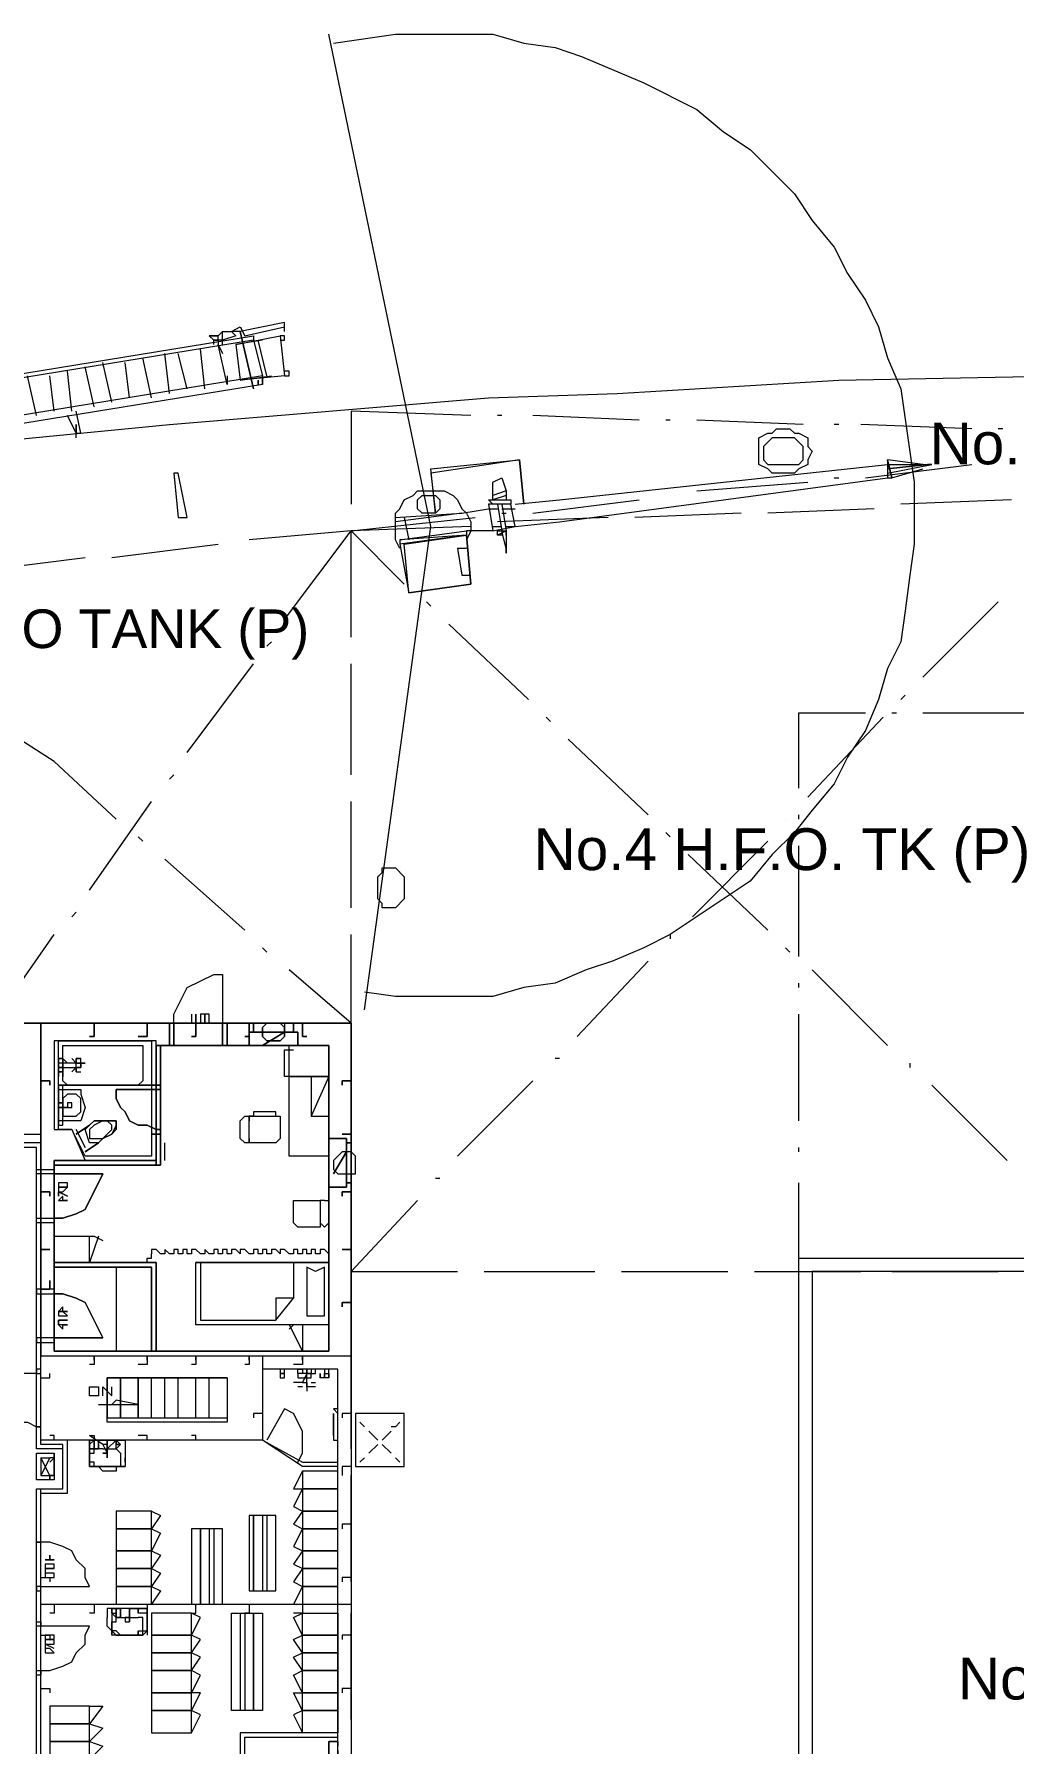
# Model space of a CAD drawing. Header units: millimetres. Extents: x -1005 to 291095, y -4225 to 50669.
# Drawn here: x 38220 to 53441, y 24118 to 50669 of the extents above; entities that cross this region are included whole.
import ezdxf

# ---------------------------------------------------------------- set-up
doc = ezdxf.new("R2010")
doc.units = ezdxf.units.MM
doc.layers.add('PDF_Geomertry', color=7, linetype='Continuous')
doc.styles.get("Standard").update_dxf_attribs({"font": 'arial.ttf'})

msp = doc.modelspace()

# ---------------------------------------------------------------- linework, layer by layer
at = {"layer": 'PDF_Geomertry', "lineweight": 5}
for points in [[(43351, 35516), (44384, 43024), (42800, 50669)], [(42869, 50531), (43833, 50669), (45348, 50669), (45830, 50531), (46313, 50462), (46726, 50324), (47690, 49911), (48517, 49498), (48930, 49154), (49343, 48878), (50032, 48189), (50307, 47776), (50652, 47363), (50858, 46950), (51134, 46536), (51340, 46123), (51478, 45641), (51685, 45159), (51891, 43712), (51891, 42748), (51823, 42266), (51754, 41715), (51685, 41233), (51478, 40820), (51340, 40338), (51134, 39855), (50858, 39442), (50652, 39029), (50307, 38616), (50032, 38271), (49687, 37927), (49343, 37514), (48103, 36687), (47690, 36481), (47208, 36274), (46795, 36136), (46313, 35930), (45830, 35861), (45348, 35723), (43833, 35723), (43351, 35792)], [(41629, 45985), (41629, 45916), (41767, 45365), (22000, 42128)], [(22206, 42817), (41629, 45985), (41629, 45916), (22206, 42748)], [(41009, 45848), (41009, 45916), (40940, 45985), (40940, 45985)], [(41147, 45848), (41147, 45916), (41147, 46054), (41078, 45985), (41147, 46054), (41285, 46054), (41354, 45985), (41147, 45916), (41078, 45916), (41009, 45916), (41078, 45916), (41078, 45848)], [(41078, 45916), (41078, 45985)], [(42111, 46054), (42111, 46123), (42111, 46192), (42111, 46192), (41422, 46054), (41629, 45159), (41422, 46054), (41285, 46054), (41422, 46123), (41491, 45985), (42111, 46123)], [(41354, 45848), (42042, 45985), (42111, 45365), (42180, 45365), (42180, 45434), (42111, 45434)], [(42042, 45916), (42042, 45916), (42111, 45916), (42111, 45985), (42042, 45985), (42042, 45985)], [(40320, 45090), (40252, 45710)], [(40596, 45159), (40458, 45710)], [(40871, 45159), (40803, 45779)], [(41216, 45365), (41216, 45228), (41078, 45848), (41147, 45710)], [(41767, 45916), (41354, 45848), (41422, 45297)], [(41836, 45365), (41698, 45916)], [(38805, 44814), (38736, 45434)], [(39150, 44883), (39012, 45503)], [(39425, 44952), (39287, 45572)], [(39701, 45021), (39632, 45572)], [(40045, 45021), (39907, 45641)], [(304, 13614), (304, 32830), (3885, 34552), (5538, 35379), (11737, 38134), (12495, 38409), (13872, 38960), (15319, 39511), (17385, 40131), (19451, 40820), (23170, 41784), (24755, 42197), (26408, 42610), (28474, 43024), (30471, 43437), (33364, 43850), (36808, 44263), (40320, 44608), (45279, 45021), (47277, 45090), (50721, 45297), (54233, 45365)], [(41767, 45228), (33708, 43919)], [(38254, 44746), (38116, 45365)], [(38530, 44814), (38461, 45365)], [(42111, 45365), (41422, 45297), (41905, 45365)], [(38874, 44401), (38874, 44470), (38874, 44608), (38874, 44470), (38736, 44746)], [(38874, 44470), (38943, 44470), (38874, 44814)], [(38874, 44608), (38874, 44608)], [(45004, 44746), (43144, 44814), (43144, 43368)], [(45486, 44746), (45417, 44746)], [(47621, 44677), (45968, 44746)], [(48103, 44677), (48034, 44677)], [(50170, 44608), (48517, 44677)], [(50721, 44608), (50652, 44608)], [(52787, 44539), (51065, 44608)], [(53269, 44539), (53200, 44539)], [(45555, 43024), (45693, 43024), (45624, 43368), (45279, 43368), (45348, 42955), (45693, 43024), (46381, 43093), (51478, 43781), (51547, 43781), (51478, 44057), (51547, 43781), (52029, 43919), (52029, 43919)], [(45693, 43368), (46381, 43437), (51478, 43988), (52098, 43988), (51478, 43919), (52098, 43988), (52098, 43988)], [(51134, 43781), (52787, 43988)], [(52029, 43988), (52029, 43988), (51478, 44057), (51478, 43988), (51478, 43781)], [(51478, 43850), (52167, 43988), (52098, 43988)], [(53269, 44057), (53269, 44057)], [(43902, 42679), (43833, 42817), (43833, 43230), (43902, 43299), (43971, 43437), (44109, 43506), (44177, 43575), (44591, 43575), (44728, 43506), (44797, 43437), (44866, 43299), (44935, 43230), (45004, 43093), (45004, 42955), (44935, 42817)], [(45555, 43575), (45555, 43506), (45555, 43437)], [(48517, 43575), (50238, 43712)], [(50652, 43781), (50721, 43781)], [(44866, 43230), (45279, 43299), (45417, 43299)], [(45348, 43368), (45279, 43437), (45624, 43437), (45624, 43368)], [(45555, 43506), (45348, 43437), (45348, 43437)], [(45348, 43437), (45348, 43506)], [(45417, 43368), (45486, 42955), (45486, 42886), (45417, 42886), (45417, 42955), (45555, 42955), (45417, 42886), (45417, 42955)], [(45486, 43368), (45555, 42955), (45555, 42955)], [(45486, 43299), (45693, 43299)], [(45968, 43230), (47621, 43437)], [(48103, 43506), (48103, 43506)], [(51272, 43299), (49619, 43230)], [(53407, 43437), (51685, 43368)], [(45004, 43024), (43144, 42955), (45073, 43161)], [(43833, 43161), (44866, 43230), (43833, 43093)], [(43971, 43161), (44040, 42817)], [(45348, 43024), (45486, 43024)], [(47139, 43161), (45417, 43093)], [(45486, 43230), (45555, 43230)], [(49205, 43230), (47552, 43161)], [(39425, 42542), (41078, 42748)], [(42111, 41577), (43144, 42955), (41560, 42817)], [(43144, 41302), (43144, 42955), (43971, 42128)], [(45348, 42955), (44935, 42955), (44935, 42886), (45004, 42128), (44935, 42886), (43902, 42748), (44040, 41991), (43971, 42748), (44935, 42886), (43902, 42817), (44935, 42955)], [(43902, 42817), (43902, 42748)], [(45555, 42955), (45555, 42955), (45555, 42679), (45486, 42955)], [(37359, 42335), (39012, 42542)], [(44935, 42679), (44797, 42679), (44866, 42266), (45004, 42266)], [(45555, 42679), (45555, 42679)], [(44315, 41853), (44384, 41784)], [(53200, 41853), (52029, 40682)], [(44660, 41508), (45899, 40338)], [(41836, 41164), (41905, 41233)], [(40596, 39511), (41629, 40889)], [(43144, 39167), (43144, 40889)], [(39494, 38478), (38530, 39373), (36808, 40475)], [(51754, 40406), (51685, 40338)], [(50101, 38960), (50101, 40131), (51134, 40131)], [(51547, 40131), (51616, 40131)], [(52029, 40131), (53682, 40131)], [(46175, 40062), (46244, 39993)], [(51409, 40062), (50238, 38822)], [(46519, 39718), (47759, 38547)], [(40320, 39098), (40389, 39167)], [(39081, 37376), (40045, 38753)], [(43144, 37100), (43144, 38753)], [(50101, 38478), (50101, 38547)], [(48034, 38271), (48103, 38202)], [(49894, 38478), (49894, 38478)], [(39907, 38134), (39838, 38202)], [(49619, 38134), (48448, 36963)], [(50101, 36343), (50101, 38065)], [(41491, 36756), (40252, 37858)], [(48379, 37927), (49619, 36756)], [(38805, 36963), (38874, 37032)], [(36946, 36549), (37565, 35310), (38530, 36687)], [(43144, 34965), (43144, 36687)], [(48103, 36687), (48103, 36618)], [(41836, 36412), (41767, 36481)], [(49894, 36481), (49963, 36412)], [(41560, 35310), (41560, 35103), (41491, 35103), (41560, 35103), (41560, 35310), (43144, 35310), (42180, 36136)], [(47759, 36274), (46657, 35103)], [(50307, 36136), (51478, 34965)], [(40389, 35241), (40389, 35310), (40389, 34965), (40389, 35310), (40389, 35447), (40596, 35861), (41009, 36067), (41147, 36067), (41147, 35310), (41147, 34965), (41147, 35310), (39494, 35310)], [(50101, 35861), (50101, 35930)], [(40665, 35447), (40665, 35310)], [(50101, 33794), (50101, 35447)], [(39081, 35310), (37359, 35310)], [(41767, 30144), (41767, 28835), (38323, 28835), (38323, 35310), (38323, 30144), (43144, 30144), (43144, 35310), (38323, 35310)], [(41147, 35310), (41147, 35241)], [(42249, 35310), (42249, 35172), (42249, 35310), (41629, 35310), (41629, 35172), (41629, 35310)], [(42111, 35310), (42111, 35241), (42111, 35172), (41767, 34965), (42111, 35172), (42111, 35241), (42042, 35310), (41836, 35310), (41767, 35241), (41767, 35103), (41836, 35034), (42042, 35034), (42111, 35103), (42111, 35172), (42111, 35103), (42042, 35034), (41836, 35034), (41767, 35103), (41767, 35241), (41836, 35310)], [(38667, 34621), (38667, 34621), (38599, 34621), (38599, 34552), (38667, 34552), (38667, 34483), (38667, 34552), (38599, 34552), (38599, 34621), (38667, 34621), (38667, 34621), (38805, 34621), (38874, 34621), (38874, 34690), (38805, 34690), (38667, 34690), (38667, 34759), (38667, 34965), (39838, 34965), (39907, 34965), (39907, 34414), (39838, 34345), (38736, 34345), (38667, 34414), (38667, 34552), (38667, 34621), (38805, 34621), (38874, 34621), (38874, 34690), (38943, 34690), (38943, 34621), (38874, 34621), (38943, 34621), (38943, 34690), (38874, 34690), (38943, 34690), (39012, 34690), (38943, 34690), (38874, 34690), (38943, 34690), (38943, 34759)], [(38805, 34759), (38874, 34690), (38805, 34690), (38667, 34690), (38667, 34759), (38667, 34965), (39838, 34965), (39907, 34965), (39907, 34414), (39838, 34345), (38736, 34345), (38667, 34414), (38667, 34552), (38667, 34552)], [(42249, 34483), (42111, 34483), (42111, 34896), (42249, 34896)], [(38599, 34759), (38599, 34759), (38599, 34552)], [(38667, 34759), (38599, 34759), (38599, 34759)], [(38599, 34759), (38667, 34759), (38667, 34759)], [(38599, 34759), (38599, 34759), (38599, 34552), (38599, 34552)], [(38599, 34759), (38667, 34759), (38667, 34759)], [(38667, 34621), (38667, 34621), (38667, 34690), (38599, 34690), (38599, 34621)], [(38599, 34621), (38599, 34621), (38599, 34552)], [(38599, 34621), (38599, 34621), (38599, 34552)], [(38599, 34621), (38599, 34552), (38599, 34552)], [(38599, 34621), (38599, 34621), (38599, 34552), (38599, 34552)], [(38667, 34552), (38667, 34552), (38599, 34552), (38599, 34483)], [(38667, 34552), (38667, 34552), (38599, 34552), (38599, 34483)], [(38599, 34552), (38599, 34552)], [(38667, 34759), (38736, 34690), (38667, 34690)], [(38667, 34690), (38667, 34621), (38667, 34621)], [(38667, 34690), (38667, 34690), (38667, 34621), (38667, 34621)], [(38667, 34621), (38667, 34621), (38667, 34552)], [(38667, 34552), (38667, 34552)], [(38805, 34759), (38805, 34759), (38805, 34759), (38874, 34690), (38874, 34759), (38874, 34690), (38943, 34690), (38943, 34759), (38874, 34759)], [(38805, 34552), (38805, 34552), (38805, 34552), (38874, 34621), (38943, 34621), (38943, 34621)], [(38805, 34552), (38874, 34621), (38943, 34621), (38943, 34621)], [(38874, 34759), (38874, 34759), (38943, 34759)], [(38874, 34552), (38874, 34552), (38943, 34552)], [(38874, 34552), (38874, 34552), (38943, 34552)], [(43144, 32899), (43144, 34552)], [(46381, 34759), (46313, 34759)], [(51823, 34690), (51823, 34621)], [(42800, 34483), (42524, 33863)], [(45968, 34414), (44797, 33243)], [(52167, 34345), (53338, 33175)], [(38943, 33794), (38943, 33794)], [(41560, 33519), (41560, 33450), (41560, 33863), (41973, 33863), (42042, 33863), (42042, 33794), (42042, 33588), (42042, 33519), (41973, 33450), (41560, 33450), (41491, 33450), (41422, 33519), (41422, 33794), (41491, 33863), (41560, 33863), (41560, 33794)], [(41973, 33863), (41973, 33932), (41629, 33932), (41629, 33863), (41560, 33863)], [(36739, 33588), (34328, 33588), (38323, 33588), (38323, 33519)], [(40252, 33175), (40252, 33450)], [(40252, 33381), (40252, 33381)], [(40252, 33243), (40252, 33243)], [(41629, 33450), (41560, 33450)], [(41973, 33450), (41973, 33450), (41629, 33450)], [(43144, 33243), (43144, 33312), (43007, 33312), (42869, 33175), (42869, 33037), (42938, 32968), (43144, 32968)], [(43144, 32830), (43075, 32830), (43144, 32830), (43144, 33450), (43075, 33450), (43144, 33450)], [(50101, 33312), (50101, 33381)], [(38323, 33037), (38530, 33037), (38530, 32968), (38323, 32968)], [(44522, 32899), (44453, 32899)], [(50101, 31659), (50101, 32830)], [(42731, 32555), (42662, 32555), (42662, 32141), (42318, 32141), (42249, 32210), (42249, 32486), (42249, 32555), (42318, 32555), (42662, 32555)], [(42731, 32555), (42731, 32555), (42800, 32555), (42800, 32210), (42731, 32141), (42662, 32210)], [(44177, 32555), (43144, 31453), (44797, 31453)], [(43144, 30833), (43144, 32486)], [(38323, 32279), (38530, 32279), (38530, 32210), (38323, 32210)], [(39218, 32004), (39081, 31590), (38530, 31590), (40114, 31590), (40114, 30213), (40114, 31590), (38530, 31590), (38530, 32004), (39081, 32004)], [(38530, 32004), (38530, 31590), (39081, 31590), (39081, 32004), (39150, 32004), (39287, 31935)], [(40045, 31590), (39976, 31590), (39976, 31659), (40045, 31659), (40045, 31728), (40045, 31728)], [(41216, 31728), (41216, 31797), (41147, 31797), (41147, 31728), (41078, 31728), (41078, 31797), (41009, 31797), (41009, 31728), (40940, 31728), (40871, 31797), (40871, 31728), (40803, 31728), (40734, 31797), (40665, 31797), (40665, 31728), (40596, 31728), (40596, 31797), (40527, 31797), (40527, 31728), (40458, 31728), (40458, 31797), (40389, 31797), (40389, 31728), (40320, 31728), (40252, 31797), (40252, 31728), (40183, 31728), (40114, 31797), (40045, 31797), (40045, 31728)], [(42800, 31728), (42731, 31797), (42662, 31797), (42662, 31728), (42593, 31728), (42593, 31797), (42524, 31797), (42524, 31728), (42456, 31728), (42456, 31797), (42387, 31797), (42387, 31728), (42318, 31728), (42318, 31797), (42249, 31797), (42249, 31728), (42180, 31728), (42111, 31797), (42042, 31797), (42042, 31728), (41973, 31797), (41905, 31797), (41905, 31728), (41836, 31728), (41836, 31797), (41767, 31797), (41767, 31728), (41698, 31728), (41698, 31797), (41629, 31797), (41629, 31728), (41560, 31728), (41491, 31797), (41422, 31797), (41422, 31728), (41354, 31797), (41285, 31797), (41285, 31728), (41216, 31728), (41216, 31797)], [(42800, 31590), (40734, 31590)], [(42249, 31590), (42249, 31590), (40803, 31590), (40803, 30764), (40803, 30695), (41973, 30695)], [(40803, 31590), (40803, 31590)], [(42249, 31590), (42249, 31039), (42042, 31039), (41973, 31039), (41973, 30971), (41973, 30764), (41973, 30695), (41973, 30695), (42249, 31039)], [(45211, 31453), (46932, 31453)], [(47346, 31453), (48999, 31453)], [(49412, 31453), (51065, 31453)], [(64151, 31453), (65804, 31453), (50307, 31453), (50307, 14992), (65804, 14992), (64151, 14992)], [(51547, 31453), (53200, 31453)], [(38323, 31108), (38530, 31108), (38530, 31177), (38323, 31177), (38461, 31177), (38461, 31315), (38461, 31177), (38323, 31177)], [(42387, 30626), (42318, 30626), (42249, 30626), (42180, 30557)], [(42180, 30626), (42387, 30213)], [(38323, 30351), (38530, 30351), (38530, 30420), (38323, 30420)], [(43144, 28698), (43144, 30420)], [(38323, 30144), (43144, 30144)], [(39150, 30075), (39150, 30144), (39150, 30006), (39081, 30006)], [(39976, 30075), (39976, 30144), (39976, 30006), (39838, 30006)], [(40734, 30075), (40734, 30144), (40734, 30006), (40665, 30006)], [(41560, 30075), (41560, 30144), (41560, 30006), (41491, 30006)], [(42387, 30075), (42387, 30144), (42387, 30006), (42249, 30006)], [(38254, 29869), (37428, 29869), (37497, 29731), (37497, 29593), (37565, 29455), (37910, 29111), (38116, 29111), (38254, 29042)], [(38323, 29800), (38461, 29800), (38461, 29869)], [(41216, 29800), (39356, 29800), (41216, 29800), (41216, 29111), (39356, 29111), (39356, 29800), (39356, 29180), (41216, 29180)], [(40045, 29180), (40045, 29800)], [(40252, 29180), (40252, 29800)], [(40458, 29180), (40458, 29800)], [(40734, 29180), (40734, 29800)], [(40940, 29180), (40940, 29800)], [(42938, 23257), (42938, 29937), (41767, 29937), (41767, 28835), (42387, 28491), (42938, 28491)], [(42042, 29800), (42111, 29800)], [(42387, 29731), (42456, 29731), (42456, 29662), (42456, 29731), (42456, 29869), (42387, 29731), (42249, 29731)], [(42456, 29869), (42318, 29869), (42318, 29869)], [(42318, 29869), (42318, 29800), (42456, 29800), (42524, 29800), (42524, 29869), (42456, 29869), (42524, 29869), (42593, 29869)], [(42387, 29869), (42387, 29869)], [(42662, 29800), (42662, 29869), (42662, 29869)], [(42800, 29800), (42662, 29800), (42662, 29800)], [(42800, 29800), (42662, 29800), (42662, 29800)], [(42731, 29800), (42731, 29869), (42800, 29869), (42800, 29869)], [(42731, 29869), (42800, 29869), (42800, 29869)], [(42800, 29869), (42800, 29800), (42800, 29800)], [(42800, 29869), (42800, 29800)], [(39287, 29524), (39287, 29662), (39425, 29524), (39425, 29662)], [(42387, 29662), (42318, 29662)], [(42593, 29662), (42456, 29662), (42456, 29593)], [(42524, 29731), (42593, 29731)], [(39218, 29386), (39838, 29386), (39494, 29455), (39425, 29386)], [(41767, 29249), (41629, 29249), (41629, 29180)], [(42318, 28491), (42387, 28629), (42387, 28973), (42249, 29249), (42111, 29318), (41836, 28835)], [(42869, 28904), (42869, 29249), (42869, 28904), (42869, 28835), (42938, 28835), (42938, 28835)], [(42938, 29249), (42938, 29318)], [(43144, 29249), (43007, 29249), (43007, 29180)], [(43282, 29111), (43351, 29042)], [(43420, 29042), (43420, 29042)], [(43420, 28973), (43558, 28835)], [(43764, 28973), (43626, 28835), (43626, 28835)], [(43902, 29111), (43833, 29042), (43764, 29042)], [(38323, 11203), (38323, 28009), (38736, 28009), (38736, 28835)], [(38530, 28835), (38530, 28904), (38461, 28904)], [(39150, 28835), (39081, 28835), (39632, 28835), (39632, 28767), (39632, 28698), (39632, 28629), (39632, 28560)], [(39081, 28629), (39081, 28835), (39081, 28767), (39081, 28698), (39081, 28629), (39081, 28560)], [(39081, 28698), (39081, 28629), (39081, 28560), (39081, 28629), (39150, 28629), (39150, 28698), (39218, 28698), (39218, 28698)], [(39150, 28835), (39150, 28835), (39150, 28698), (39150, 28698)], [(39218, 28767), (39218, 28767), (39218, 28835), (39150, 28835), (39150, 28767)], [(39218, 28835), (39218, 28835), (39150, 28835)], [(39150, 28698), (39150, 28835), (39150, 28767), (39150, 28835), (39150, 28767), (39150, 28767)], [(39150, 28835), (39150, 28835), (39150, 28767), (39150, 28767)], [(39218, 28698), (39218, 28767), (39218, 28835), (39218, 28767), (39218, 28767)], [(39218, 28767), (39218, 28767), (39218, 28835)], [(39218, 28835), (39218, 28767), (39218, 28767)], [(39287, 28698), (39218, 28698), (39218, 28767), (39218, 28767)], [(39218, 28767), (39218, 28767)], [(39287, 28698), (39356, 28698), (39356, 28767), (39356, 28835), (39356, 28767), (39356, 28767)], [(39287, 28767), (39287, 28767), (39356, 28629), (39356, 28629)], [(39356, 28835), (39563, 28835), (39563, 28835)], [(39356, 28767), (39356, 28767), (39356, 28698), (39356, 28698)], [(39356, 28698), (39356, 28629), (39356, 28629)], [(39494, 28698), (39563, 28629), (39563, 28560), (39563, 28491), (39563, 28491), (39563, 28422), (39494, 28422), (39494, 28422)], [(39563, 28835), (39632, 28835), (39632, 28629), (39632, 28560), (39632, 28560)], [(39976, 28835), (39976, 28904), (39838, 28904)], [(40734, 28835), (40734, 28904), (40665, 28904)], [(42938, 28422), (42387, 28422), (41767, 28835)], [(42869, 28904), (42869, 28835), (42938, 28835), (42938, 28835)], [(43558, 28767), (43420, 28629), (43420, 28629)], [(43626, 28835), (43626, 28835)], [(43626, 28767), (43764, 28629)], [(38323, 28560), (38323, 28284)], [(38461, 28284), (38530, 28284), (38530, 28560), (38461, 28560)], [(39632, 28491), (39632, 28422), (39563, 28422), (39494, 28422), (39494, 28353), (39425, 28353), (39287, 28353), (39218, 28422), (39150, 28422), (39218, 28422), (39150, 28422), (39081, 28422), (39150, 28422), (39150, 28491), (39081, 28491), (39081, 28422), (39081, 28491), (39081, 28560), (39081, 28560)], [(39081, 28422), (39081, 28422)], [(39218, 28422), (39218, 28422), (39287, 28422)], [(39287, 28422), (39356, 28422), (39287, 28422), (39218, 28422)], [(39494, 28422), (39563, 28422), (39563, 28422)], [(39563, 28422), (39632, 28422), (39632, 28422)], [(39632, 28491), (39632, 28560), (39632, 28491), (39632, 28422), (39632, 28422)], [(43144, 28422), (43007, 28422), (43007, 28284)], [(43351, 28560), (43282, 28491)], [(43833, 28629), (43833, 28629)], [(43833, 28560), (43902, 28491)], [(42387, 28353), (42249, 28078), (42387, 28078), (42249, 27802), (42387, 27733), (42249, 27527), (42387, 27458), (42249, 27182), (42387, 27114), (42249, 26907), (42387, 26838), (42249, 26631), (42387, 26563), (42249, 26287), (42387, 26287), (42387, 26149), (42249, 26149)], [(43144, 26631), (43144, 28284)], [(40045, 27733), (40183, 27665), (40045, 27458), (40183, 27389), (40045, 27114), (40183, 27045), (40045, 26838), (40183, 26769), (40045, 26563), (40183, 26494), (40045, 26287)], [(41767, 27665), (41767, 26494)], [(41836, 27665), (41836, 26494)], [(40940, 27458), (40940, 26287)], [(41009, 27458), (41009, 26287)], [(43144, 27527), (43007, 27527), (43007, 27458)], [(38323, 26563), (39081, 26563), (39012, 26700), (39012, 26838), (38874, 26976), (38805, 27114), (38667, 27182), (38461, 27251), (38323, 27251)], [(38530, 26838), (38392, 26838), (38392, 26769)], [(38323, 26700), (38461, 26700), (38461, 26631)], [(43144, 26700), (43007, 26700), (43007, 26631)], [(38323, 26287), (43144, 26287)], [(38530, 26287), (38530, 26149), (38461, 26149)], [(39150, 26287), (39150, 26149), (39081, 26149)], [(39976, 26287), (39976, 26149), (39838, 26149), (39838, 26149)], [(40665, 24290), (40803, 24565), (40665, 24634), (40803, 24910), (40665, 24910), (40803, 25185), (40665, 25254), (40803, 25461), (40665, 25529), (40803, 25736), (40665, 25805), (40803, 26080), (40665, 26149), (40734, 26149), (40734, 26287)], [(41560, 26287), (41560, 26149), (41491, 26149), (41491, 24634)], [(39425, 26218), (39356, 26218), (39356, 26080)], [(39356, 25943), (39356, 26080), (39356, 26080)], [(39701, 26218), (39907, 26218), (39976, 26218), (39976, 26080), (39976, 26012), (39976, 25943), (39976, 25943), (39976, 26080), (39976, 26149), (39976, 26218), (39425, 26218), (39494, 26218), (39494, 26149), (39494, 26080), (39494, 26080)], [(39701, 26218), (39494, 26218), (39563, 26218), (39494, 26218), (39494, 26080), (39494, 26080)], [(39494, 26218), (39494, 26149), (39494, 26149)], [(39494, 26218), (39494, 26218), (39494, 26149)], [(39563, 26080), (39494, 26080), (39494, 26080)], [(39563, 26218), (39563, 26149), (39563, 26149)], [(39563, 26080), (39632, 26080), (39701, 26080), (39701, 26149), (39701, 26149)], [(39701, 26149), (39701, 26149), (39701, 26218)], [(39701, 26218), (39701, 26218), (39701, 26149), (39701, 26149)], [(39701, 26080), (39701, 26080), (39769, 26080), (39838, 26080), (39838, 26080)], [(39701, 26080), (39701, 26080), (39701, 26012)], [(39701, 26080), (39701, 26080)], [(39907, 25943), (39907, 26012), (39907, 26080), (39838, 26080)], [(39907, 26218), (39907, 26218)], [(41422, 26149), (41422, 24634)], [(42387, 24634), (42249, 24910), (42387, 24910), (42249, 25185), (42387, 25254), (42249, 25461), (42387, 25529), (42249, 25736), (42387, 25805), (42249, 26080), (42387, 26149)], [(43144, 24496), (43144, 26149)], [(38323, 25254), (38461, 25254), (38667, 25323), (38805, 25392), (38874, 25529), (39012, 25667), (39012, 25805), (39081, 25943), (38323, 25943)], [(38323, 25805), (38461, 25805), (38461, 25736)], [(39425, 25874), (39425, 25874), (39356, 25943)], [(39494, 25874), (39425, 25874), (39425, 25874)], [(39425, 25874), (39425, 25805)], [(39632, 25805), (39563, 25805), (39494, 25805), (39563, 25805), (39494, 25874), (39494, 25874)], [(39701, 25805), (39701, 25805), (39632, 25805), (39701, 25805), (39769, 25805), (39838, 25805), (39838, 25874), (39838, 25805), (39907, 25805), (39838, 25805)], [(39632, 25805), (39701, 25805), (39701, 25805)], [(39838, 25874), (39907, 25874), (39976, 25874), (39976, 25805)], [(39907, 25874), (39907, 25874), (39907, 25943)], [(39976, 25874), (39907, 25805), (39907, 25874)], [(43144, 25805), (43007, 25805), (43007, 25736)], [(38530, 25598), (38392, 25667), (38392, 25598)], [(38323, 24978), (38461, 24978), (38461, 24910)], [(43144, 24978), (43007, 24978), (43007, 24910)], [(39081, 24703), (39287, 24703), (39081, 24427), (39287, 24359), (39081, 24152), (39287, 24083), (39081, 23876), (39287, 23808), (39081, 23532), (39287, 23463), (39081, 23257)], [(42938, 24634), (42387, 24634), (42249, 24565), (42387, 24290)], [(42938, 24290), (41422, 24290), (41422, 23257)], [(41491, 23257), (41491, 24221), (42938, 24221)], [(42800, 24152), (42800, 23945), (42938, 23945), (42938, 24014), (42938, 23945), (42800, 23945), (42800, 24152), (42938, 24152), (42938, 24083), (42938, 24152), (42800, 24152), (42938, 24152)]]:
    msp.add_lwpolyline(points, dxfattribs=at)
for points in [[(40940, 45985), (41078, 45985)], [(41698, 45297), (41698, 45228)], [(41767, 45228), (41767, 45365), (41767, 45228)], [(49963, 44539), (50032, 44470), (50101, 44470), (50238, 44401), (50238, 44263), (50307, 44195), (50238, 44057), (50238, 43988), (50101, 43919), (50032, 43850), (49963, 43850), (49756, 43850), (49687, 43850), (49619, 43919), (49481, 43988), (49481, 44401), (49619, 44470), (49687, 44470), (49756, 44539)], [(49963, 44401), (49756, 44401), (49687, 44401), (49550, 44263), (49550, 44057), (49619, 43988), (49756, 43988), (49963, 43988), (50101, 43988), (50170, 44057), (50170, 44263), (50032, 44401)], [(40596, 43161), (40458, 43850), (40389, 43850), (40458, 43161)], [(44384, 43850), (44453, 43230), (44384, 43919), (45762, 44057)], [(45762, 44057), (45830, 43368)], [(45348, 43506), (45348, 43712), (45486, 43781), (45555, 43575)], [(44522, 43368), (44522, 43299), (44453, 43230), (44246, 43230), (44177, 43299), (44177, 43437), (44246, 43506), (44453, 43506), (44522, 43437), (44522, 43368)], [(45555, 42886), (45555, 42955)], [(45555, 42610), (45555, 42679)], [(45555, 42610), (45555, 42610)], [(44040, 41991), (45004, 42128)], [(43558, 37514), (43558, 37583), (43626, 37651), (43626, 37720), (43833, 37720), (43971, 37583), (43971, 37514), (43971, 37307), (43971, 37238), (43833, 37100), (43626, 37100), (43626, 37169), (43558, 37238), (43558, 37307)], [(40734, 35447), (40734, 35310), (40734, 35447)], [(40803, 35447), (40803, 35310), (40871, 35310), (40871, 35447), (40803, 35447)], [(40871, 35447), (40871, 35310), (40940, 35310), (40940, 35447), (40871, 35447)], [(43144, 35310), (43144, 11203), (27923, 11203), (27923, 35310)], [(39081, 35103), (39150, 35103), (39150, 35310), (39150, 35103)], [(39838, 35103), (39976, 35103), (39976, 35310), (39976, 35103)], [(40320, 34965), (40320, 35310)], [(40665, 35103), (40734, 35103), (40734, 35310), (40734, 35103)], [(41216, 34965), (41216, 35310)], [(41491, 35103), (41560, 35103), (41560, 35310), (41560, 35103)], [(41560, 35172), (41560, 34965), (41560, 35172), (42318, 35172), (42318, 34965), (42318, 35172)], [(42456, 35103), (42387, 35103), (42387, 35310), (42387, 35103)], [(39012, 33243), (38805, 33657), (39012, 33175), (40114, 33175), (38530, 33175), (38530, 30213), (38530, 33106), (40183, 33106), (40183, 34965), (42800, 34965), (40114, 34965), (40114, 33106), (40114, 34965), (42800, 34965), (40183, 34965), (40183, 33106), (38530, 33106), (38530, 30213), (38530, 33175), (40114, 33175), (40114, 35034), (38530, 35034), (38530, 33657), (38805, 33657), (38599, 33657), (38599, 35034), (40045, 35034), (40045, 33243), (39012, 33243), (38805, 33657), (39012, 33175), (40114, 33175), (40114, 35034), (38530, 35034), (38530, 33657), (38805, 33657), (38599, 33657), (38599, 35034), (40045, 35034), (40045, 33243)], [(42800, 34965), (42800, 34483), (42180, 34483), (42180, 34965), (42800, 34965)], [(42800, 34965), (42800, 30213)], [(42800, 34965), (42800, 30213)], [(38599, 34690), (38599, 34759)], [(38599, 34759), (38599, 34759)], [(38599, 34759), (38599, 34759)], [(38599, 34759), (38599, 34759)], [(38599, 34759), (38599, 34759), (38667, 34759), (38667, 34690), (38667, 34759)], [(38599, 34759), (38599, 34759), (38599, 34690)], [(38599, 34690), (38599, 34759)], [(38599, 34759), (38599, 34759)], [(38599, 34759), (38599, 34759)], [(38599, 34759), (38599, 34759)], [(38599, 34759), (38599, 34759), (38599, 34690)], [(38599, 34621), (38667, 34621)], [(38599, 34621), (38599, 34621)], [(38599, 34621), (38599, 34621), (38667, 34621), (38667, 34552), (38599, 34552), (38599, 34621), (38599, 34552)], [(38599, 34621), (38599, 34621)], [(38599, 34621), (38599, 34621), (38667, 34621), (38667, 34552), (38599, 34552), (38599, 34621)], [(38599, 34621), (38599, 34621)], [(38599, 34621), (38599, 34621)], [(38599, 34552), (38599, 34552)], [(38599, 34552), (38599, 34552)], [(38599, 34552), (38599, 34552)], [(38599, 34552), (38599, 34552)], [(38599, 34552), (38599, 34552)], [(38599, 34552), (38599, 34552)], [(38599, 34552), (38599, 34552)], [(38667, 34690), (38667, 34759)], [(38667, 34759), (38667, 34759)], [(38667, 34759), (38667, 34759)], [(38667, 34759), (38667, 34759)], [(38667, 34759), (38667, 34759)], [(38667, 34759), (38667, 34759)], [(38667, 34759), (38667, 34759)], [(38667, 34621), (38667, 34690), (38667, 34621)], [(38667, 34621), (38667, 34690), (38667, 34621)], [(38667, 34690), (38667, 34621), (38667, 34690)], [(38667, 34621), (38667, 34690), (38667, 34621)], [(38667, 34621), (38667, 34690)], [(38667, 34621), (38667, 34690), (38667, 34621)], [(38667, 34690), (38667, 34621), (38667, 34690)], [(38667, 34552), (38667, 34621)], [(38667, 34621), (38667, 34621)], [(38667, 34552), (38667, 34552)], [(38667, 34552), (38667, 34552)], [(38667, 34552), (38667, 34552)], [(38667, 34552), (38667, 34552)], [(38667, 34552), (38667, 34552)], [(38667, 34552), (38667, 34552)], [(38874, 34759), (38874, 34690), (38874, 34759)], [(38874, 34690), (38943, 34690), (38943, 34621), (38874, 34621), (38943, 34621), (38943, 34690)], [(38874, 34552), (38874, 34621)], [(38874, 34552), (38874, 34621)], [(38461, 34345), (38461, 34414), (38323, 34414), (38461, 34414)], [(38599, 33726), (38667, 33726), (38667, 34345), (38599, 34345), (38599, 33726)], [(40183, 34345), (40045, 34345), (38599, 34345), (40045, 34345), (39976, 34345), (39907, 34345), (39838, 34345), (39907, 34345), (39976, 34345), (40045, 34345)], [(38599, 33726), (38667, 33726), (38667, 34345), (38599, 34345), (38599, 33726)], [(38667, 33794), (38599, 33794), (38599, 34277), (38667, 34277), (38943, 34277), (38943, 34208), (39012, 34001), (38943, 33794)], [(38667, 33794), (38599, 33794), (38599, 34277), (38667, 34277), (38943, 34277), (38943, 34208), (39012, 34001), (38943, 33794), (38943, 33794)], [(39494, 34277), (39494, 34139), (39563, 34001), (39632, 33932), (39701, 33794), (39838, 33726), (39976, 33726), (40114, 33657), (40183, 33657), (40114, 33657), (39976, 33726), (39838, 33726), (39701, 33794), (39632, 33932), (39563, 34001), (39494, 34139), (39494, 34277), (40183, 34277)], [(42800, 33243), (42180, 33243), (42180, 34483), (42800, 34483), (42800, 33243)], [(42524, 33863), (42800, 33863), (42800, 34483), (42524, 34483), (42524, 33863)], [(43007, 34345), (43007, 34414), (43144, 34414), (43007, 34414)], [(38599, 34139), (38599, 33932)], [(38667, 34070), (38599, 34070)], [(38667, 34001), (38599, 34001), (38736, 34001), (38599, 34001)], [(38943, 33932), (38943, 34001), (38943, 34139), (38874, 34208), (38736, 34208), (38667, 34139), (38667, 33932), (38667, 33863), (38736, 33863), (38874, 33863)], [(38943, 33932), (38943, 34001), (38943, 34139), (38874, 34208), (38736, 34208), (38667, 34139), (38667, 33932), (38667, 33863), (38736, 33863), (38874, 33863)], [(38805, 34001), (38805, 34070), (38736, 34070), (38736, 34001), (38805, 34001)], [(38805, 34001), (38805, 34070), (38736, 34070), (38736, 34001), (38805, 34001)], [(39287, 33519), (39425, 33588), (39494, 33657), (39494, 33726), (39494, 33794), (39425, 33794), (39287, 33794), (39150, 33794), (39081, 33726), (38874, 33588), (39081, 33726), (39150, 33794), (39287, 33794), (39425, 33794), (39494, 33794), (39494, 33726), (39494, 33657), (39425, 33588), (39287, 33519), (39218, 33450), (39012, 33312), (39218, 33450)], [(39287, 33519), (39218, 33450), (39081, 33450), (39012, 33657), (39081, 33726), (39150, 33794), (39287, 33794), (39425, 33794), (39494, 33794), (39494, 33726), (39425, 33588)], [(39287, 33519), (39218, 33450), (39081, 33450), (39012, 33657), (39081, 33726), (39150, 33794), (39287, 33794), (39425, 33794), (39494, 33794), (39494, 33726), (39425, 33588)], [(39081, 33588), (39081, 33519), (39150, 33519), (39218, 33519), (39287, 33519), (39356, 33588), (39425, 33657), (39425, 33726), (39356, 33794), (39287, 33794), (39150, 33726), (39081, 33657)], [(39081, 33588), (39081, 33519), (39150, 33519), (39218, 33519), (39287, 33519), (39356, 33588), (39425, 33657), (39425, 33726), (39356, 33794), (39287, 33794), (39150, 33726), (39081, 33657)], [(38874, 33657), (39012, 33381)], [(40183, 33588), (40045, 33588)], [(43075, 33519), (43075, 32761), (42800, 32761), (43075, 32761), (43075, 33519), (42800, 33519)], [(43007, 33588), (43144, 33588)], [(38323, 33450), (36946, 33450), (36946, 13063), (38323, 13063), (38323, 28078), (38667, 28078), (38667, 28767), (38323, 28767)], [(38254, 33381), (37014, 33381), (37014, 13063), (38254, 13063), (38254, 28078), (38667, 28078), (38667, 28698), (38254, 28698)], [(43213, 33106), (43213, 33243), (43144, 33312), (43007, 33312), (42869, 33175), (42869, 33037), (42938, 32968), (43213, 32968), (43213, 33106)], [(43075, 33312), (42869, 32968)], [(38254, 33037), (38530, 33037), (38530, 32968), (38254, 32968), (38254, 33037)], [(38530, 32968), (39287, 32968), (39012, 32417), (38874, 32348), (38667, 32279), (38530, 32279), (38667, 32279), (38874, 32348), (39012, 32417), (39287, 32968)], [(38461, 32624), (38461, 32692), (38323, 32692), (38461, 32692)], [(38599, 32830), (38599, 32761), (38736, 32761), (38736, 32830), (38599, 32830)], [(38599, 32830), (38599, 32761), (38736, 32761), (38736, 32830), (38599, 32830)], [(38599, 32761), (38599, 32692), (38667, 32692), (38736, 32761), (38599, 32761)], [(38599, 32761), (38599, 32692), (38667, 32692), (38736, 32761), (38599, 32761)], [(38599, 32624), (38599, 32692), (38736, 32624), (38599, 32692)], [(43007, 32624), (43007, 32692), (43144, 32692), (43007, 32692)], [(38667, 32624), (38599, 32555), (38736, 32555), (38667, 32555), (38667, 32624)], [(38667, 32624), (38599, 32555), (38736, 32555), (38667, 32555), (38667, 32624)], [(38254, 32279), (38530, 32279), (38530, 32210), (38254, 32210), (38254, 32279)], [(38461, 31797), (38323, 31797)], [(43007, 31797), (43144, 31797)], [(66011, 14785), (50101, 14785), (50101, 31659), (66011, 31659)], [(40045, 31522), (40045, 30213), (40045, 31522), (38530, 31522)], [(40045, 31522), (39494, 31522), (39494, 30213), (40045, 30213), (40045, 31522)], [(40734, 31590), (42800, 31590), (42800, 30626), (40734, 30626)], [(42731, 30764), (42731, 31108), (42731, 31453), (42731, 31522), (42593, 31453), (42456, 31522), (42456, 31453), (42456, 31108), (42456, 30764), (42593, 30764), (42731, 30764)], [(38254, 31108), (38530, 31108), (38530, 31177), (38254, 31177), (38254, 31108)], [(38530, 30420), (39287, 30420), (39012, 30971), (38874, 31039), (38667, 31108), (38530, 31108), (38667, 31108), (38874, 31039), (39012, 30971), (39287, 30420)], [(38599, 30833), (38736, 30833), (38667, 30833), (38667, 30902), (38599, 30833)], [(38599, 30833), (38736, 30833), (38667, 30833), (38667, 30902), (38599, 30833)], [(38599, 30764), (38736, 30764), (38667, 30833), (38599, 30833), (38599, 30764)], [(38599, 30764), (38736, 30764), (38667, 30833), (38599, 30833), (38599, 30764)], [(43007, 30902), (43007, 30971), (43144, 30971), (43007, 30971)], [(38599, 30626), (38599, 30695), (38736, 30695), (38599, 30695)], [(38667, 30626), (38599, 30626), (38667, 30557), (38667, 30626), (38736, 30626), (38667, 30626)], [(38667, 30626), (38599, 30626), (38667, 30557), (38667, 30626), (38736, 30626), (38667, 30626)], [(42800, 30626), (42387, 30626), (42387, 30213), (42800, 30213), (42800, 30626)], [(38254, 30351), (38530, 30351), (38530, 30420), (38254, 30420), (38254, 30351)], [(42800, 30213), (38530, 30213)], [(42800, 30213), (38530, 30213)], [(38254, 29869), (38323, 29869), (38323, 29937), (38254, 29937), (38254, 29869)], [(39563, 29800), (39563, 29180)], [(39838, 29800), (39838, 29180)], [(42111, 29869), (42111, 29937), (42042, 29937), (42042, 29869), (42042, 29800), (42111, 29800)], [(42042, 29869), (42111, 29869), (42042, 29869)], [(42318, 29937), (42387, 29937), (42387, 29869), (42318, 29869), (42318, 29937)], [(42456, 29869), (42456, 29937)], [(42593, 29937), (42524, 29937), (42524, 29869), (42593, 29869), (42593, 29937)], [(42662, 29869), (42662, 29800), (42662, 29869), (42662, 29800), (42662, 29869)], [(42731, 29937), (42731, 29869), (42731, 29869), (42800, 29869), (42800, 29937)], [(42731, 29869), (42731, 29869)], [(42731, 29869), (42731, 29869)], [(42731, 29869), (42731, 29800)], [(42800, 29869), (42800, 29800)], [(42800, 29869), (42800, 29800)], [(39081, 29524), (39081, 29662), (39218, 29662), (39218, 29524), (39081, 29524)], [(42938, 29249), (42938, 29249), (42938, 29318), (42869, 29318)], [(42938, 29318), (42938, 29318)], [(43902, 28422), (43971, 28422), (43971, 28491), (43971, 29111), (43971, 29180), (43971, 29249), (43902, 29249), (43282, 29249), (43213, 29249), (43213, 29180), (43213, 29111), (43213, 28491), (43213, 28422), (43282, 28422)], [(38254, 29042), (38323, 29042), (38254, 29042)], [(39081, 28904), (39150, 28904), (39150, 28835), (39356, 28835), (39356, 28767), (39356, 28698), (39356, 28767), (39287, 28767)], [(39081, 28767), (39081, 28698), (39150, 28698), (39081, 28698), (39081, 28767), (39081, 28835), (39150, 28835)], [(39081, 28767), (39081, 28767)], [(39218, 28835), (39150, 28835)], [(39150, 28698), (39218, 28698), (39218, 28835), (39150, 28835), (39150, 28698)], [(39150, 28835), (39150, 28698), (39150, 28835)], [(39150, 28698), (39218, 28698)], [(39150, 28698), (39150, 28698)], [(39150, 28698), (39150, 28698)], [(39150, 28698), (39150, 28698)], [(39150, 28698), (39150, 28698)], [(39150, 28698), (39150, 28698)], [(39218, 28835), (39218, 28698), (39218, 28835)], [(39218, 28767), (39218, 28835), (39218, 28767), (39218, 28698)], [(39218, 28698), (39218, 28698)], [(39356, 28698), (39425, 28698), (39494, 28698), (39494, 28767), (39494, 28835), (39494, 28835)], [(39356, 28767), (39356, 28767), (39356, 28698)], [(39356, 28629), (39356, 28629), (39356, 28767), (39356, 28698)], [(39356, 28767), (39356, 28767)], [(39356, 28698), (39356, 28698)], [(39356, 28698), (39356, 28698)], [(39356, 28698), (39356, 28698)], [(39356, 28698), (39356, 28698)], [(39494, 28835), (39494, 28767), (39494, 28835), (39563, 28767), (39494, 28698), (39494, 28767), (39563, 28767), (39494, 28767)], [(39563, 28767), (39494, 28767), (39563, 28767)], [(39494, 28698), (39494, 28698)], [(42938, 28835), (42938, 28835)], [(42938, 28835), (42938, 28835)], [(38530, 28216), (38254, 28216), (38254, 28629), (38530, 28629)], [(38461, 28560), (38323, 28284), (38461, 28284), (38323, 28560)], [(38461, 28491), (38530, 28560), (38461, 28491)], [(38530, 28629), (38530, 28560), (38530, 28629)], [(39081, 28491), (39081, 28560)], [(39356, 28629), (39287, 28629), (39356, 28629)], [(39287, 28629), (39356, 28629), (39356, 28560), (39356, 28629), (39287, 28629)], [(39356, 28629), (39356, 28629)], [(39356, 28629), (39356, 28629)], [(39356, 28629), (39356, 28629)], [(39356, 28629), (39356, 28629)], [(39425, 28422), (39356, 28422)], [(39494, 28422), (39425, 28422)], [(39494, 28422), (39494, 28422)], [(38530, 28284), (38461, 28284), (38461, 28216), (38461, 28284), (38530, 28284)], [(42938, 28078), (42938, 28353), (42387, 28353), (42387, 28078), (42938, 28078)], [(42938, 27733), (42938, 28078), (42387, 28078), (42387, 27733), (42938, 27733)], [(39494, 27733), (39494, 27458), (40045, 27458), (40045, 27733), (39494, 27733)], [(41560, 27665), (41560, 26494), (41973, 26494), (41973, 27665), (41560, 27665)], [(41629, 27665), (41629, 26494), (41629, 27665)], [(42938, 27458), (42938, 27733), (42387, 27733), (42387, 27458), (42938, 27458)], [(39494, 27458), (39494, 27114), (40045, 27114), (40045, 27458), (39494, 27458)], [(41147, 27458), (40665, 27458), (40665, 26287), (41147, 26287), (41147, 27458)], [(40803, 26287), (40803, 27458)], [(42938, 27114), (42938, 27458), (42387, 27458), (42387, 27114), (42938, 27114)], [(38254, 27251), (38323, 27251), (38254, 27251)], [(39494, 27114), (39494, 26838), (40045, 26838), (40045, 27114), (39494, 27114)], [(42938, 26838), (42938, 27114), (42387, 27114), (42387, 26838), (42938, 26838)], [(38392, 26976), (38530, 26976), (38461, 26976), (38461, 27045), (38461, 26976), (38392, 26976)], [(38392, 26907), (38392, 26838), (38530, 26838), (38530, 26907), (38392, 26907)], [(39494, 26838), (39494, 26563), (40045, 26563), (40045, 26838), (39494, 26838)], [(42938, 26563), (42938, 26838), (42387, 26838), (42387, 26563), (42938, 26563)], [(38254, 26494), (38323, 26494), (38323, 26563), (38254, 26563), (38254, 26494)], [(38461, 26769), (38392, 26769), (38392, 26700), (38530, 26700), (38530, 26769), (38461, 26769)], [(39494, 26563), (39494, 26287), (40045, 26287), (40045, 26563), (39494, 26563)], [(42938, 26287), (42938, 26563), (42387, 26563), (42387, 26287), (42938, 26287)], [(39494, 26218), (39425, 26218), (39425, 26149), (39494, 26149), (39494, 26080), (39494, 26149), (39494, 26080), (39494, 26149), (39494, 26218), (39494, 26149), (39494, 26218)], [(39425, 26149), (39425, 26218)], [(39425, 26149), (39425, 26080), (39425, 26012), (39425, 25943), (39425, 25943), (39425, 26012), (39494, 26012), (39494, 26080)], [(39494, 26218), (39563, 26218), (39563, 26218), (39494, 26218), (39494, 26149)], [(39494, 26218), (39494, 26080), (39494, 26218)], [(39494, 26080), (39494, 26218), (39494, 26080)], [(39494, 26218), (39494, 26080), (39494, 26218)], [(39494, 26080), (39563, 26080)], [(39494, 26080), (39494, 26080)], [(39494, 26080), (39494, 26080)], [(39494, 26080), (39494, 26080)], [(39563, 26218), (39563, 26218), (39563, 26149), (39563, 26218), (39563, 26149), (39563, 26080)], [(39563, 26149), (39563, 26218), (39563, 26149), (39563, 26218), (39563, 26149)], [(39563, 26149), (39563, 26080)], [(39632, 26012), (39701, 26012), (39701, 26080), (39632, 26080), (39632, 26012)], [(39632, 26012), (39701, 26012), (39701, 26080), (39632, 26080), (39632, 26012)], [(39701, 26218), (39701, 26149)], [(39701, 26149), (39701, 26149), (39701, 26218)], [(39701, 26149), (39701, 26149)], [(39701, 26080), (39701, 26080), (39701, 26149)], [(39701, 26149), (39701, 26149), (39701, 26080), (39701, 26080)], [(39701, 26080), (39701, 26080)], [(39701, 26080), (39701, 26080)], [(39701, 26080), (39701, 26080)], [(39701, 26080), (39701, 26080)], [(39838, 26218), (39838, 26218)], [(39838, 26149), (39838, 26149), (39838, 26218), (39838, 26149)], [(39838, 26218), (39838, 26218)], [(39838, 26218), (39838, 26218)], [(39838, 26218), (39838, 26218)], [(40045, 26149), (40045, 25805), (40665, 25805), (40665, 26149), (40045, 26149)], [(41285, 24634), (41285, 26149), (41767, 26149), (41767, 24634), (41285, 24634)], [(41629, 26149), (41629, 24634), (41629, 26149)], [(42938, 26149), (42938, 25805), (42387, 25805), (42387, 26149), (42938, 26149)], [(38254, 26012), (38323, 26012), (38323, 25943), (38254, 25943), (38254, 26012)], [(38392, 25805), (38392, 25736), (38530, 25736), (38530, 25805), (38392, 25805)], [(39425, 25874), (39425, 25943)], [(39425, 25805), (39425, 25874), (39494, 25805)], [(39563, 25805), (39632, 25805)], [(39701, 25805), (39769, 25805), (39838, 25805), (39769, 25805)], [(39976, 25943), (39976, 25874)], [(40045, 25805), (40045, 25529), (40665, 25529), (40665, 25805), (40045, 25805)], [(42938, 25805), (42938, 25529), (42387, 25529), (42387, 25805), (42938, 25805)], [(38392, 25667), (38530, 25667), (38530, 25736), (38392, 25736), (38392, 25667)], [(38461, 25598), (38392, 25598), (38392, 25529), (38530, 25529), (38461, 25598)], [(40045, 25529), (40045, 25254), (40665, 25254), (40665, 25529), (40045, 25529)], [(42938, 25529), (42938, 25254), (42387, 25254), (42387, 25529), (42938, 25529)], [(38254, 25254), (38323, 25254), (38323, 25185), (38254, 25185), (38254, 25254)], [(40045, 25254), (40045, 24910), (40665, 24910), (40665, 25254), (40045, 25254)], [(42938, 25254), (42938, 24910), (42387, 24910), (42387, 25254), (42938, 25254)], [(38461, 24703), (38461, 24427), (39081, 24427), (39081, 24703), (38461, 24703)], [(40045, 24910), (40045, 24634), (40665, 24634), (40665, 24910), (40045, 24910)], [(42938, 24910), (42938, 24634), (42387, 24634), (42387, 24910), (42938, 24910)], [(38461, 24427), (38461, 24152), (39081, 24152), (39081, 24427), (38461, 24427)], [(40045, 24634), (40045, 24290), (40665, 24290), (40665, 24634), (40045, 24634)], [(42938, 24634), (42938, 24290), (42387, 24290), (42387, 24634), (42938, 24634)], [(38461, 24152), (38461, 23876), (39081, 23876), (39081, 24152), (38461, 24152)]]:
    msp.add_lwpolyline(points, close=True, dxfattribs=at)

# ---------------------------------------------------------------- texts
for s, height, p in [('No. 9 D.S. WB (P) ', 650, (52132, 43988)), ('M.D.O TANK (P)', 600, (36254, 41135)), ('No.4 H.F.O. TK (P) ', 650, (45979, 37686)), ('No.9 HATCH', 650, (52572, 24806))]:
    msp.add_text(s, height=height).set_placement(p)

doc.saveas('drawing.dxf')
